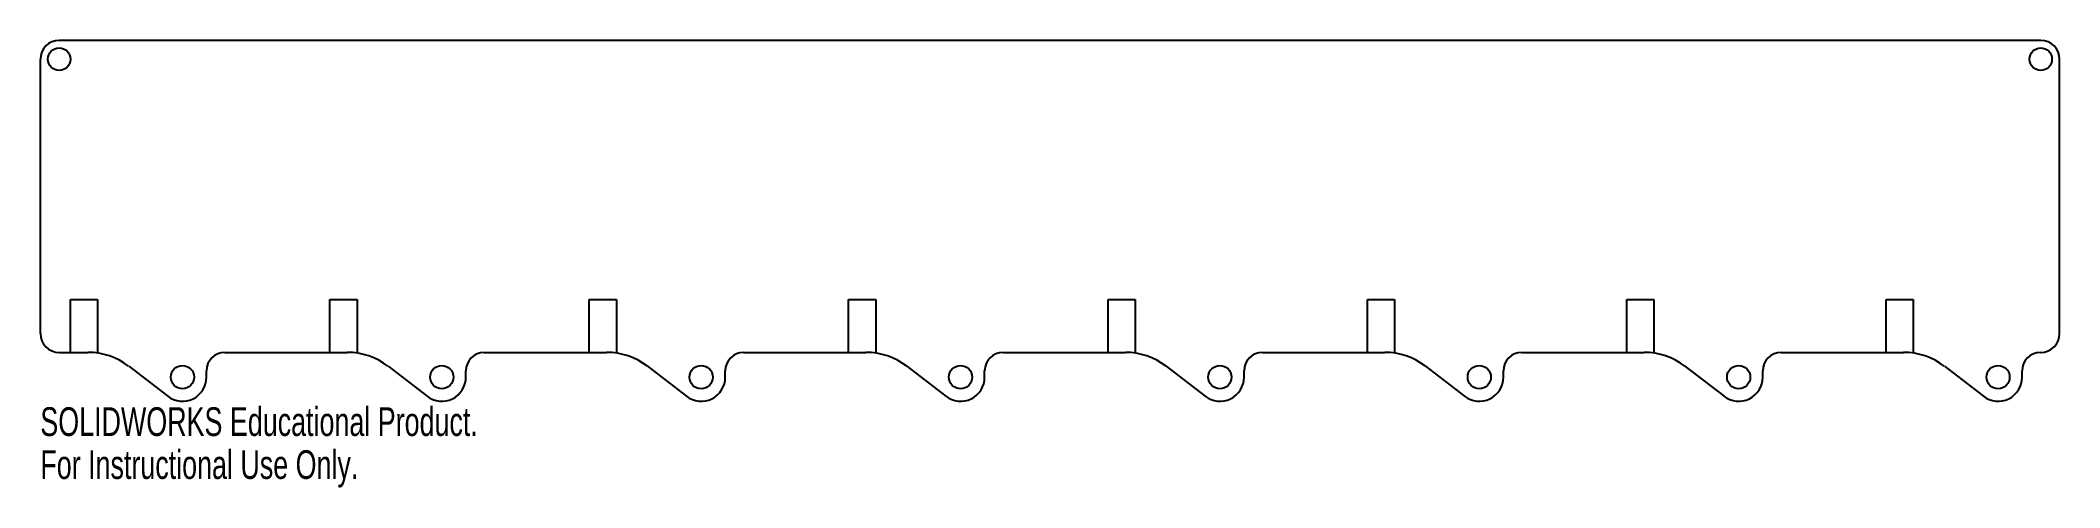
# Model space of a CAD drawing. Header units: inches. Extents: x -14.9 to -1.5, y 9.1 to 12.1.
import ezdxf

# ---------------------------------------------------------------- set-up
doc = ezdxf.new("R2010")
doc.units = ezdxf.units.IN
doc.header["$MEASUREMENT"] = 0
doc.styles.add('SLDTEXTSTYLE0', font='TXT', dxfattribs={"width": 0.7})

msp = doc.modelspace()

# ---------------------------------------------------------------- linework, layer by layer
at = {"color": 7, "linetype": 'Continuous', "lineweight": 25}
for p, q in [((-1.604, 12.112), (-14.744, 12.112)), ((-14.869, 10.167), (-14.869, 11.987)), ((-1.479, 10.167), (-1.479, 11.987)), ((-14.669, 10.392), (-14.489, 10.392)), ((-14.669, 10.042), (-14.669, 10.392)), ((-14.489, 10.392), (-14.489, 10.037)), ((-12.949, 10.042), (-12.949, 10.392)), ((-12.949, 10.392), (-12.769, 10.392)), ((-12.769, 10.392), (-12.769, 10.037)), ((-11.229, 10.042), (-11.229, 10.392)), ((-11.229, 10.392), (-11.049, 10.392)), ((-11.049, 10.392), (-11.049, 10.037)), ((-9.509, 10.042), (-9.509, 10.392)), ((-9.509, 10.392), (-9.329, 10.392)), ((-9.329, 10.392), (-9.329, 10.037)), ((-7.789, 10.042), (-7.789, 10.392)), ((-7.789, 10.392), (-7.609, 10.392)), ((-7.609, 10.392), (-7.609, 10.037)), ((-6.069, 10.042), (-6.069, 10.392)), ((-6.069, 10.392), (-5.889, 10.392)), ((-5.889, 10.392), (-5.889, 10.037)), ((-4.349, 10.042), (-4.349, 10.392)), ((-4.349, 10.392), (-4.169, 10.392)), ((-4.169, 10.392), (-4.169, 10.037)), ((-2.629, 10.042), (-2.629, 10.392)), ((-2.629, 10.392), (-2.449, 10.392)), ((-2.449, 10.392), (-2.449, 10.037)), ((-14.744, 10.042), (-14.554, 10.042)), ((-14.283, 9.95), (-14.024, 9.751)), ((-13.767, 9.878), (-13.767, 9.92)), ((-13.645, 10.042), (-12.834, 10.042)), ((-12.563, 9.95), (-12.304, 9.751)), ((-12.047, 9.878), (-12.047, 9.92)), ((-11.925, 10.042), (-11.114, 10.042)), ((-10.843, 9.95), (-10.584, 9.751)), ((-10.327, 9.878), (-10.327, 9.92)), ((-10.205, 10.042), (-9.394, 10.042)), ((-9.123, 9.95), (-8.864, 9.751)), ((-8.607, 9.878), (-8.607, 9.92)), ((-8.485, 10.042), (-7.674, 10.042)), ((-7.403, 9.95), (-7.144, 9.751)), ((-6.887, 9.878), (-6.887, 9.92)), ((-6.765, 10.042), (-5.954, 10.042)), ((-5.683, 9.95), (-5.424, 9.751)), ((-5.167, 9.878), (-5.167, 9.92)), ((-5.045, 10.042), (-4.234, 10.042)), ((-3.963, 9.95), (-3.704, 9.751)), ((-3.447, 9.878), (-3.447, 9.92)), ((-3.325, 10.042), (-2.514, 10.042)), ((-2.243, 9.95), (-1.984, 9.751)), ((-1.727, 9.878), (-1.727, 9.92)), ((-1.605, 10.042), (-1.604, 10.042))]:
    msp.add_line(p, q, dxfattribs=at)
for centre, radius in [((-14.744, 11.987), 0.0745), ((-1.604, 11.987), 0.0745), ((-13.927, 9.878), 0.077), ((-12.207, 9.878), 0.077), ((-10.487, 9.878), 0.077), ((-8.767, 9.878), 0.077), ((-7.047, 9.878), 0.077), ((-5.327, 9.878), 0.077), ((-3.607, 9.878), 0.077), ((-1.887, 9.878), 0.077)]:
    msp.add_circle(centre, radius, dxfattribs=at)
for centre, radius, start, end in [((-14.744, 11.987), 0.125, 90, 180), ((-1.604, 11.987), 0.125, 0, 90), ((-14.744, 10.167), 0.125, 180, 270), ((-1.604, 10.167), 0.125, 270, 0), ((-14.554, 9.598), 0.444, 52.5155, 90), ((-13.645, 9.92), 0.122, 90, 180), ((-12.834, 9.598), 0.444, 52.5155, 90), ((-11.925, 9.92), 0.122, 90, 180), ((-11.114, 9.598), 0.444, 52.5155, 90), ((-10.205, 9.92), 0.122, 90, 180), ((-9.394, 9.598), 0.444, 52.5155, 90), ((-8.485, 9.92), 0.122, 90, 180), ((-7.674, 9.598), 0.444, 52.5155, 90), ((-6.765, 9.92), 0.122, 90, 180), ((-5.954, 9.598), 0.444, 52.5155, 90), ((-5.045, 9.92), 0.122, 90, 180), ((-4.234, 9.598), 0.444, 52.5155, 90), ((-3.325, 9.92), 0.122, 90, 180), ((-2.514, 9.598), 0.444, 52.5155, 90), ((-1.605, 9.92), 0.122, 90, 180), ((-13.927, 9.878), 0.16, 232.5155, 0), ((-12.207, 9.878), 0.16, 232.5155, 0), ((-10.487, 9.878), 0.16, 232.5155, 0), ((-8.767, 9.878), 0.16, 232.5155, 0), ((-7.047, 9.878), 0.16, 232.5155, 0), ((-5.327, 9.878), 0.16, 232.5155, 0), ((-3.607, 9.878), 0.16, 232.5155, 0), ((-1.887, 9.878), 0.16, 232.5155, 0)]:
    msp.add_arc(centre, radius, start, end, dxfattribs=at)

# ---------------------------------------------------------------- texts
at = {"color": 7, "linetype": 'Continuous', "char_height": 0.1903, "attachment_point": 1, "style": 'SLDTEXTSTYLE0'}
for s, insert in [('SOLIDWORKS Educational Product.', (-14.869, 9.678)), ('For Instructional Use Only.', (-14.869, 9.393))]:
    msp.add_mtext(s, dxfattribs=dict(at, insert=insert))

doc.saveas('drawing.dxf')
